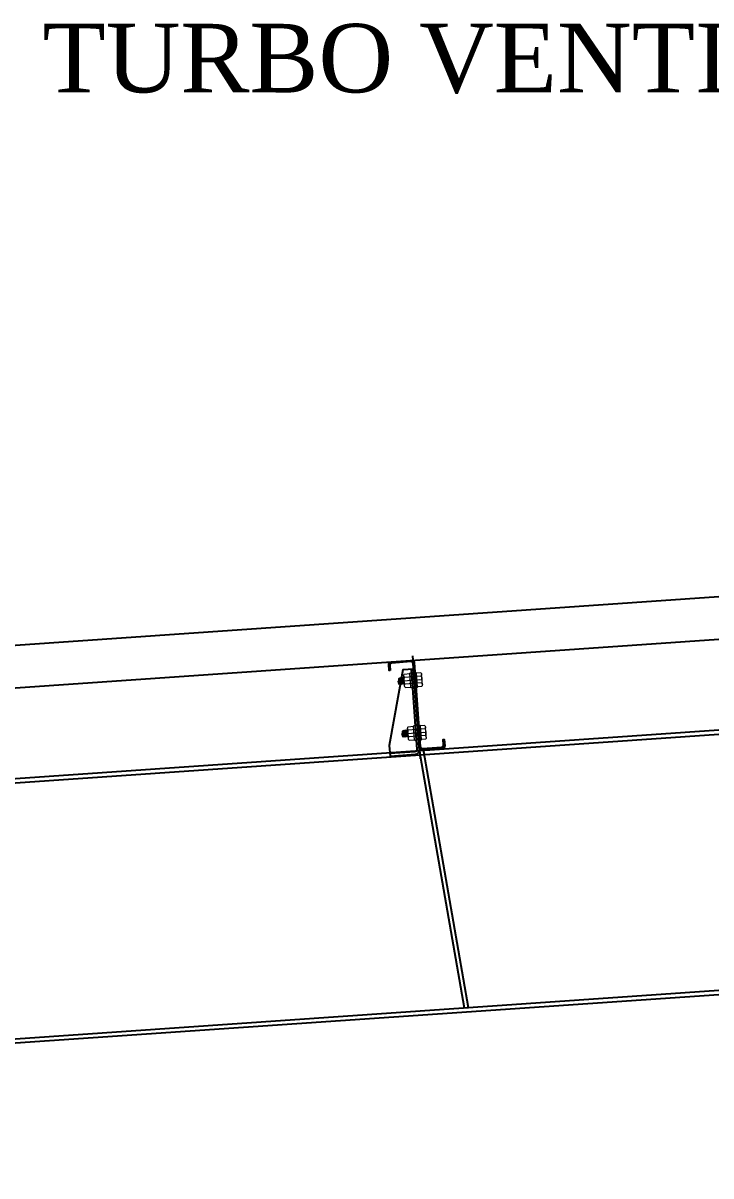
# Model space of a CAD drawing. Header units: metres. Extents: x 31037 to 31490, y -4422 to -3483.
# Drawn here: x 31181.838 to 31183.455, y -4400.603 to -4397.895 of the extents above; entities that cross this region are included whole.
import ezdxf

# ---------------------------------------------------------------- set-up
doc = ezdxf.new("R2010")
doc.units = ezdxf.units.M
doc.header["$LTSCALE"] = 30
doc.header["$MEASUREMENT"] = 0
doc.header["$PDMODE"] = 34
doc.linetypes.add('DASHDOT', pattern=[1, 0.5, -0.25, 0, -0.25])
doc.layers.get('0').update_dxf_attribs({"color": 30, "lineweight": 40})
for name, color, linetype in [('BLK_1_HT_OF_BLDG', 5, 'Continuous'), ('JSC-G-Grid Line', 250, 'DASHDOT'), ('JSC-H-Dimension', 251, 'Continuous'), ('JSC-U-Steel', 21, 'Continuous'), ('OBJ', 5, 'Continuous')]:
    doc.layers.add(name, color=color, linetype=linetype)
doc.layers.add('JSC-4D-Bolt', color=240, linetype='Continuous', lineweight=18)
doc.styles.get("Standard").update_dxf_attribs({"font": 'times.ttf', "height": 0.05})
doc.dimstyles.new('Standard$0', dxfattribs={"dimtxt": 0.08, "dimasz": 0.05, "dimexe": 0.02, "dimexo": 0.05, "dimgap": 0.09, "dimtad": 0, "dimtih": 1, "dimtoh": 1, "dimzin": 0, "dimdsep": 46, "dimtxsty": 'Standard', "dimcen": 0.09, "dimclrd": 7, "dimclre": 7, "dimclrt": 7, "dimadec": 0, "dimazin": 0, "dimtfac": 1, "dimtofl": 0, "dimtmove": 0, "dimatfit": 3, "dimfxl": 0, "dimtolj": 1, "dimtzin": 0, "dimarcsym": 0})

# ---------------------------------------------------------------- blocks, each defined once
blk = doc.blocks.new('A$C634C78A7')
at = {"layer": 'JSC-4D-Bolt', "linetype": 'Continuous', "lineweight": 9}
for p, q in [((-82.1, 99.5), (-76.7, 99.5)), ((-76.7, 82.8), (-76.7, 99.5)), ((-74.7, 82.8), (-74.7, 99.5)), ((-70.3, 82.8), (-70.3, 99.5)), ((-61.5, 99.5), (-68.3, 99.5)), ((-68.3, 82.8), (-68.3, 99.5)), ((-82.8, 84.9), (-82.8, 97.4)), ((-53.3, 91.1), (-82.8, 91.1)), ((-82.1, 95.3), (-61.5, 95.3)), ((-82.1, 87), (-61.5, 87)), ((-79.4, 91.1), (-67.1, 91.1)), ((-66.6, 91.1), (-76.5, 91.1)), ((-60.8, 84.9), (-60.8, 97.4)), ((-60.8, 95), (-60.3, 94.6)), ((-58.4, 87.7), (-60.8, 94.1)), ((-58.9, 87), (-60.8, 92.1)), ((-59.9, 87.7), (-60.8, 90.1)), ((-60.4, 87), (-60.8, 88.1)), ((-60.8, 87), (-60.4, 87)), ((-60.4, 87), (-59.9, 87.7)), ((-60.3, 94.6), (-59.8, 95.3)), ((-57.4, 87), (-60.3, 94.6)), ((-59.9, 87.7), (-58.9, 87)), ((-56.9, 87.7), (-59.8, 95.3)), ((-59.8, 95.3), (-58.8, 94.6)), ((-58.9, 87), (-58.4, 87.7)), ((-58.8, 94.6), (-58.3, 95.3)), ((-55.9, 87), (-58.8, 94.6)), ((-58.4, 87.7), (-57.4, 87)), ((-55.5, 87.7), (-58.3, 95.3)), ((-58.3, 95.3), (-57.3, 94.6)), ((-57.4, 87), (-56.9, 87.7)), ((-57.3, 94.6), (-56.8, 95.3)), ((-54.5, 87), (-57.3, 94.6)), ((-56.9, 87.7), (-55.9, 87)), ((-54, 87.7), (-56.8, 95.3)), ((-56.8, 95.3), (-55.8, 94.6)), ((-55.9, 87), (-55.5, 87.7)), ((-55.8, 94.6), (-55.3, 95.3)), ((-54.1, 90), (-55.8, 94.6)), ((-55.5, 87.7), (-54.5, 87)), ((-54.2, 92.3), (-55.3, 95.3)), ((-55.3, 95.3), (-54.3, 94.6)), ((-54.5, 87), (-54, 87.7)), ((-54, 87.7), (-54.3, 94.6)), ((-54.3, 94.6), (-53.3, 91.1)), ((-54, 87.7), (-53.3, 91.1)), ((-82.1, 82.8), (-76.7, 82.8)), ((-61.5, 82.8), (-68.3, 82.8)), ((-82.8, 19.9), (-82.8, 32.5)), ((-82.1, 34.5), (-76.7, 34.5)), ((-82.1, 30.4), (-61.5, 30.4)), ((-76.7, 17.8), (-76.7, 34.5)), ((-74.7, 17.8), (-74.7, 34.5)), ((-70.3, 17.8), (-70.3, 34.5)), ((-61.5, 34.5), (-68.3, 34.5)), ((-68.3, 17.8), (-68.3, 34.5)), ((-60.8, 19.9), (-60.8, 32.5)), ((-60.8, 30), (-60.3, 29.7)), ((-58.4, 22.7), (-60.8, 29.1)), ((-60.3, 29.7), (-59.8, 30.4)), ((-57.4, 22), (-60.3, 29.7)), ((-56.9, 22.7), (-59.8, 30.4)), ((-59.8, 30.4), (-58.8, 29.7)), ((-58.8, 29.7), (-58.3, 30.4)), ((-55.9, 22), (-58.8, 29.7)), ((-55.5, 22.7), (-58.3, 30.4)), ((-58.3, 30.4), (-57.3, 29.7)), ((-57.3, 29.7), (-56.8, 30.4)), ((-54.5, 22), (-57.3, 29.7)), ((-54, 22.7), (-56.8, 30.4)), ((-56.8, 30.4), (-55.8, 29.7)), ((-55.8, 29.7), (-55.3, 30.4)), ((-54.1, 25), (-55.8, 29.7)), ((-54.2, 27.4), (-55.3, 30.4)), ((-55.3, 30.4), (-54.3, 29.7)), ((-54, 22.7), (-54.3, 29.7)), ((-54.3, 29.7), (-53.3, 26.2)), ((-53.3, 26.2), (-82.8, 26.2)), ((-82.1, 22), (-61.5, 22)), ((-82.1, 17.8), (-76.7, 17.8)), ((-79.4, 26.2), (-67.1, 26.2)), ((-66.6, 26.2), (-76.5, 26.2)), ((-61.5, 17.8), (-68.3, 17.8)), ((-58.9, 22), (-60.8, 27.1)), ((-59.9, 22.7), (-60.8, 25.1)), ((-60.4, 22), (-60.8, 23.1)), ((-60.8, 22), (-60.4, 22)), ((-60.4, 22), (-59.9, 22.7)), ((-59.9, 22.7), (-58.9, 22)), ((-58.9, 22), (-58.4, 22.7)), ((-58.4, 22.7), (-57.4, 22)), ((-57.4, 22), (-56.9, 22.7)), ((-56.9, 22.7), (-55.9, 22)), ((-55.9, 22), (-55.5, 22.7)), ((-55.5, 22.7), (-54.5, 22)), ((-54.5, 22), (-54, 22.7)), ((-54, 22.7), (-53.3, 26.2))]:
    blk.add_line(p, q, dxfattribs=at)
for centre, radius, start, end in [((-79.3, 97.4), 3.48, 143.1298, 216.8696), ((-75.7, 99.5), 1, 0, 180), ((-69.3, 99.5), 1, 0, 180), ((-64.3, 97.4), 3.48, 323.1298, 36.8696), ((-69.9, 91.1), 12.9, 161.0751, 198.9244), ((-79.3, 84.9), 3.48, 143.1298, 216.8696), ((-73.7, 91.1), 12.9, 341.0751, 18.9244), ((-64.3, 84.9), 3.48, 323.1298, 36.8696), ((-75.7, 82.8), 1, 180, 0), ((-69.3, 82.8), 1, 180, 0), ((-79.3, 32.5), 3.48, 143.1298, 216.8696), ((-69.9, 26.2), 12.9, 161.0751, 198.9244), ((-75.7, 34.5), 1, 0, 180), ((-69.3, 34.5), 1, 0, 180), ((-64.3, 32.5), 3.48, 323.1298, 36.8696), ((-73.7, 26.2), 12.9, 341.0751, 18.9244), ((-79.3, 19.9), 3.48, 143.1298, 216.8696), ((-75.7, 17.8), 1, 180, 0), ((-69.3, 17.8), 1, 180, 0), ((-64.3, 19.9), 3.48, 323.1298, 36.8696)]:
    blk.add_arc(centre, radius, start, end, dxfattribs=at)
at = {"layer": 'JSC-G-Grid Line'}
blk.add_line((-73.4, 121.1), (-73.4, -5.8), dxfattribs=at)
at = {"layer": 'JSC-U-Steel'}
for points in [[(-44.6, 105), (-43.3, 105), (-43.3, 112.8, 0.414214), (-45.9, 115.4), (-72.1, 115.4, 0.414214), (-74.7, 112.8), (-74.7, 9.1, -0.414214), (-77.4, 6.5), (-100.9, 6.5, -0.414214), (-103.5, 9.1), (-103.5, 15.6), (-104.8, 15.6), (-104.8, 7.8, 0.414214), (-102.2, 5.1), (-76, 5.1, 0.414214), (-73.4, 7.8), (-73.4, 111.5, -0.414214), (-70.8, 114.1), (-47.3, 114.1, -0.414214), (-44.6, 111.5), (-44.6, 105)], [(-70.3, 104.8), (-70.3, 5.8, 0.414214), (-67.6, 3.1), (-36.7, 3.1)]]:
    blk.add_lwpolyline(points, format="xyb", dxfattribs=at)
blk.add_lwpolyline([(-36.7, 13.1), (-36.7, 0), (-67.6, 0, -0.414214), (-73.4, 5.8), (-73.4, 104.8), (-60.3, 104.8)], format="xyb", close=True, dxfattribs=at)
blk = doc.blocks.new('*D101')
at = {"layer": 'BLK_1_HT_OF_BLDG', "color": 5, "lineweight": -2}
for p, q in [((31165.7774, -4398.4178), (31165.5074, -4398.4178)), ((31165.5274, -4398.4678), (31165.5274, -4406.087)), ((31165.5274, -4413.9678), (31165.5274, -4406.3486)), ((31165.7774, -4414.0178), (31165.5074, -4414.0178))]:
    blk.add_line(p, q, dxfattribs=at)
at = {"layer": 'BLK_1_HT_OF_BLDG', "color": 5, "lineweight": 30}
for points in [[(31165.5191, -4398.4678), (31165.5358, -4398.4678), (31165.5274, -4398.4178)], [(31165.5191, -4413.9678), (31165.5358, -4413.9678), (31165.5274, -4414.0178)]]:
    blk.add_solid(points, dxfattribs=at)
at = {"layer": 'Defpoints', "color": 0, "lineweight": 30}
for p in [(31195.4086, -4398.4178), (31165.5274, -4414.0178), (31195.4086, -4414.0178)]:
    blk.add_point(p, dxfattribs=at)
at = {"layer": 'BLK_1_HT_OF_BLDG', "color": 5, "lineweight": 0, "insert": (31165.5274, -4406.2178), "char_height": 0.08, "attachment_point": 5}
blk.add_mtext('\\A1;15.60', dxfattribs=at)

msp = doc.modelspace()

# ---------------------------------------------------------------- linework, layer by layer
at = {"color": 0, "lineweight": 25}
for p, q in [((31182.76868, -4399.60291), (31182.87435, -4400.20807)), ((31182.77853, -4399.60119), (31182.88438, -4400.20738))]:
    msp.add_line(p, q, dxfattribs=at)
for points in [[(31167.82867, -4400.32318), (31195.40861, -4398.41783), (31224.35861, -4400.41783), (31260.50861, -4398.41783), (31295.28496, -4400.34183)], [(31167.83556, -4400.42294), (31195.40861, -4398.51807), (31224.35792, -4400.51802), (31260.50861, -4398.51798), (31295.27944, -4400.44168)]]:
    msp.add_lwpolyline(points, dxfattribs=at)
at = {"color": 0, "lineweight": 25, "elevation": 0.0001}
for points in [[(31180.60575, -4399.75334), (31195.40854, -4398.7307), (31210.21146, -4399.75335)], [(31180.60622, -4399.76333), (31195.40854, -4398.74072), (31210.21099, -4399.76334)], [(31180.63447, -4400.36281), (31195.40854, -4399.34215), (31210.18275, -4400.36282)], [(31180.63494, -4400.3728), (31195.40854, -4399.35218), (31210.18228, -4400.37281)]]:
    msp.add_lwpolyline(points, dxfattribs=at)

# ---------------------------------------------------------------- block references
at = {"layer": 'JSC-H-Dimension', "color": 0, "lineweight": 25, "xscale": -0.0019089623214943, "yscale": 0.001908962327434, "zscale": 0.0019089623236149, "rotation": 4.164655618961059}
msp.add_blockref('A$C634C78A7', (31182.63052, -4399.62216), dxfattribs=at)

# ---------------------------------------------------------------- texts
at = {"layer": 'OBJ', "color": 0, "lineweight": 25}
msp.add_text('TURBO VENTILATOR', height=0.161, dxfattribs=at).set_placement((31181.88364, -4398.05762, 0.00037))

# ---------------------------------------------------------------- dimensions: what is measured, and where the dimension line sits
at = {"layer": 'BLK_1_HT_OF_BLDG', "color": 5, "lineweight": 0}
dim = msp.add_linear_dim(base=(31165.52744, -4414.01783), p1=(31195.40861, -4398.41783), p2=(31195.40861, -4414.01783), angle=90, dimstyle='Standard$0', override={"dimclrd": 5, "dimclre": 5, "dimclrt": 5, "dimfxl": 0.25, "dimfxlon": 1, "dimarcsym": 2}, dxfattribs=at)
dim.commit()
dim.dimension.update_dxf_attribs({"geometry": '*D101', "text_midpoint": (31165.52744, -4406.21783)})

doc.saveas('drawing.dxf')
